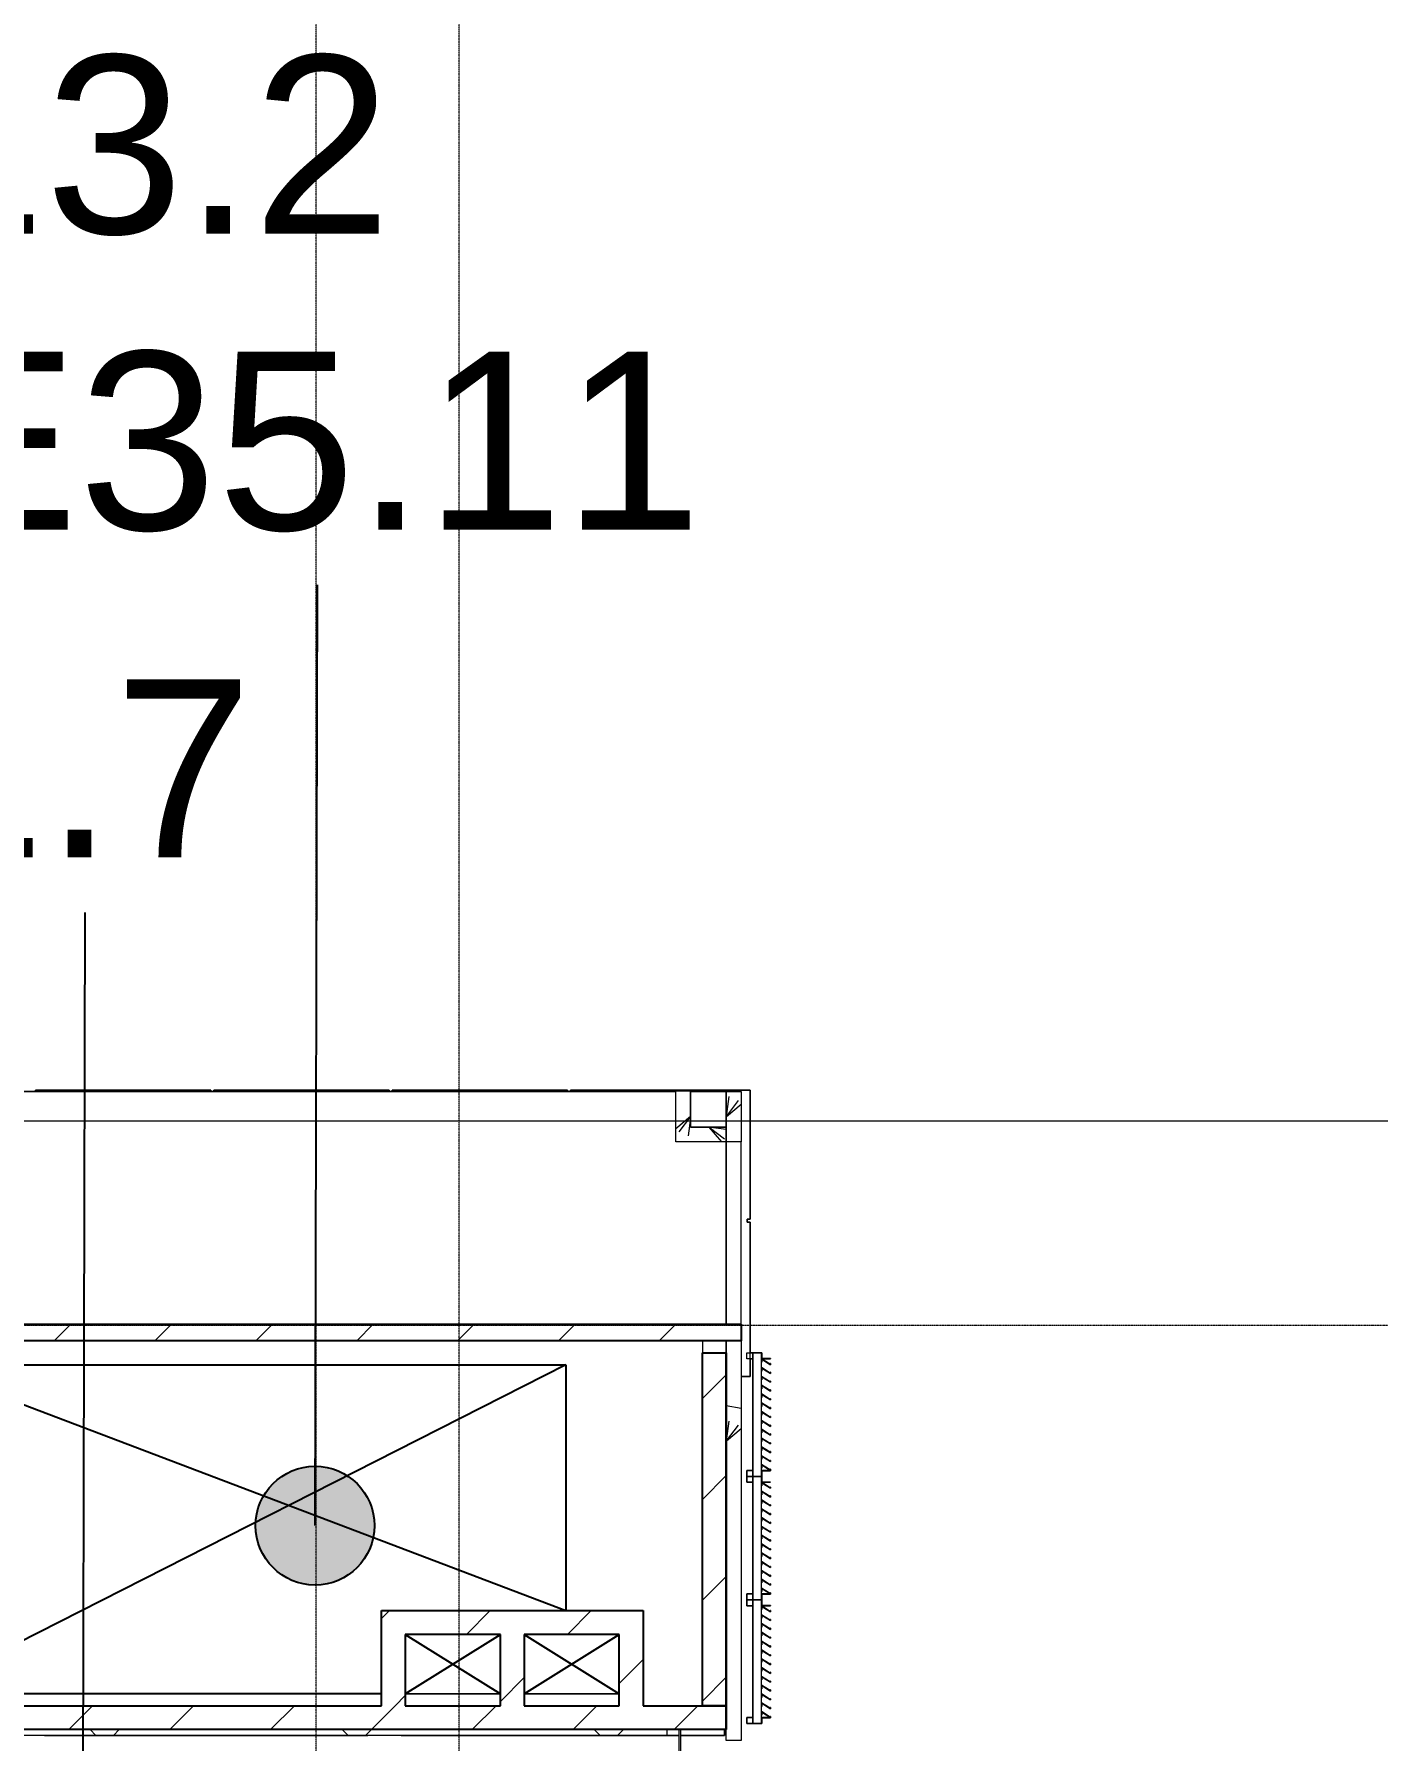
# Model space of a CAD drawing. Header units: millimetres. Extents: x 984 to 425800, y -34355 to 59419.
# Drawn here: x 144643 to 155948, y 12756 to 27121 of the extents above; entities that cross this region are included whole.
import ezdxf

# ---------------------------------------------------------------- set-up
doc = ezdxf.new("R2010")
doc.units = ezdxf.units.MM
doc.linetypes.add('DPA_Grid _ Level 100', pattern=[10, 5.5, -1.6, 1.3, -1.6])
doc.linetypes.add('DPA_Hidden 100', pattern=[7.2, 4.7, -2.5])
for name, color, linetype, lineweight in [('_ _ A-DETL-OPENING', 1, 'Continuous', 25), ('A-COLS-E', 1, 'Continuous', 9), ('A-DETL', 1, 'Continuous', 70), ('A-FLOR-E', 2, 'Continuous', 9), ('A-GENM', 1, 'Continuous', 9), ('A-GLAZ-CURT', 2, 'Continuous', 9), ('A-ROOM-IDEN', 3, 'Continuous', 25), ('A-WALL', 5, 'Continuous', 9), ('A-WALL-FNSH', 2, 'Continuous', 9), ('A-WALL-PATT', 1, 'Continuous', 9), ('I-WALL-E', 2, 'Continuous', 9), ('S-GRID', 251, 'Continuous', 9), ('WALL-E', 2, 'Continuous', 9)]:
    doc.layers.add(name, color=color, linetype=linetype, lineweight=lineweight)
doc.styles.add('Arial_3', font='arial.ttf', dxfattribs={"height": 1500})
pattern_1 = [(45, (1017098.17, 0), (-424.26407, 424.26407), [])]

# ---------------------------------------------------------------- blocks, each defined once
blk = doc.blocks.new('System Panel - Entrance Glazed 12mm-14851400-4110-01 GROUND LEVEL - REFLECTED CEILING PLAN')
at = {"layer": 'A-GLAZ-CURT'}
for p, q in [((-750, -6), (-750, 6)), ((-750, 6), (750, 6)), ((750, 6), (750, -6)), ((750, -6), (-750, -6))]:
    blk.add_line(p, q, dxfattribs=at)
blk = doc.blocks.new('DPA_Rectangular - 300 x 300 mm-15427754-4110-01 GROUND LEVEL - REFLECTED CEILING PLAN')
at = {"layer": 'A-COLS-E'}
for p, q in [((-150, -150), (-150, 150)), ((-150, 150), (150, 150)), ((150, 150), (150, -150)), ((150, -150), (-150, -150))]:
    blk.add_line(p, q, dxfattribs=at)
blk = doc.blocks.new('CP_Facade_FeaturePanel - FeaturePanel-8936432-4110-01 GROUND LEVEL - REFLECTED CEILING PLAN')
at = {"layer": 'A-GLAZ-CURT'}
for p, q in [((-340, 50), (340, 50)), ((340, 50), (-340, 50)), ((-340, 0), (340, 0)), ((340, 0), (-340, 0)), ((-118, 50), (-280, 50)), ((-280, 50), (-118, 50)), ((-280, 50), (-142, 50)), ((-10, 50), (-280, 50)), ((-214, 50), (-280, 50)), ((-280, 50), (-249, 50)), ((-118, 0), (-280, 0)), ((-280, 0), (-118, 0)), ((-280, 0), (-10, 0)), ((-142, 0), (-280, 0)), ((-249, 0), (-280, 0)), ((-280, 0), (-214, 0)), ((-249, 50), (-214, 50)), ((-214, 0), (-249, 0)), ((-209, 50), (-145, 50)), ((-145, 0), (-209, 0)), ((-191, 50), (-206, 50)), ((-206, 0), (-191, 0)), ((-91, 50), (-191, 50)), ((-191, 0), (-91, 0)), ((-145, 50), (-156, 50)), ((-156, 0), (-145, 0)), ((-154, 50), (-91, 50)), ((-91, 0), (-154, 0)), ((-142, 50), (-10, 50)), ((-10, 0), (-142, 0)), ((-89, 50), (-68, 50)), ((-68, 0), (-89, 0)), ((0, 50), (-88, 50)), ((-88, 0), (0, 0)), ((0, 50), (-87, 50)), ((-87, 50), (0, 50)), ((-87, 0), (0, 0)), ((0, 0), (-87, 0)), ((-68, 50), (0, 50)), ((0, 0), (-68, 0)), ((87, 50), (0, 50)), ((0, 50), (68, 50)), ((88, 50), (0, 50)), ((0, 50), (87, 50)), ((68, 0), (0, 0)), ((0, 0), (87, 0)), ((87, 0), (0, 0)), ((0, 0), (88, 0)), ((280, 50), (10, 50)), ((10, 50), (142, 50)), ((142, 0), (10, 0)), ((10, 0), (280, 0)), ((68, 50), (89, 50)), ((89, 0), (68, 0)), ((191, 50), (91, 50)), ((91, 50), (154, 50)), ((154, 0), (91, 0)), ((91, 0), (191, 0)), ((118, 50), (280, 50)), ((280, 50), (118, 50)), ((118, 0), (280, 0)), ((280, 0), (118, 0)), ((142, 50), (280, 50)), ((280, 0), (142, 0)), ((145, 50), (209, 50)), ((156, 50), (145, 50)), ((145, 0), (156, 0)), ((209, 0), (145, 0)), ((206, 50), (191, 50)), ((191, 0), (206, 0)), ((280, 50), (214, 50)), ((214, 50), (249, 50)), ((249, 0), (214, 0)), ((214, 0), (280, 0)), ((249, 50), (280, 50)), ((280, 0), (249, 0))]:
    blk.add_line(p, q, dxfattribs=at)
blk = doc.blocks.new('CP_Facade_FeaturePanel - FeaturePanel-V69-4110-01 GROUND LEVEL - REFLECTED CEILING PLAN')
at = {"layer": 'A-GLAZ-CURT'}
for p, q in [((-340, 50), (29, 50)), ((29, 50), (-340, 50)), ((-340, 0), (-340, 50)), ((-340, 50), (-340, 0)), ((-340, 0), (340, 0)), ((340, 0), (-340, 0)), ((-118, 50), (-280, 50)), ((-280, 50), (-118, 50)), ((-280, 50), (-142, 50)), ((-10, 50), (-280, 50)), ((-214, 50), (-280, 50)), ((-280, 50), (-249, 50)), ((-118, 0), (-280, 0)), ((-280, 0), (-118, 0)), ((-280, 0), (-10, 0)), ((-142, 0), (-280, 0)), ((-249, 0), (-280, 0)), ((-280, 0), (-214, 0)), ((-249, 50), (-214, 50)), ((-214, 0), (-249, 0)), ((-209, 50), (-145, 50)), ((-145, 0), (-209, 0)), ((-191, 50), (-206, 50)), ((-206, 0), (-191, 0)), ((-91, 50), (-191, 50)), ((-191, 0), (-91, 0)), ((-145, 50), (-156, 50)), ((-156, 0), (-145, 0)), ((-154, 50), (-91, 50)), ((-91, 0), (-154, 0)), ((-142, 50), (-10, 50)), ((-10, 0), (-142, 0)), ((-89, 50), (-68, 50)), ((-68, 0), (-89, 0)), ((0, 50), (-88, 50)), ((-88, 0), (0, 0)), ((0, 50), (-87, 50)), ((-87, 50), (0, 50)), ((-87, 0), (0, 0)), ((0, 0), (-87, 0)), ((-68, 50), (0, 50)), ((0, 0), (-68, 0)), ((30, 50), (0, 50)), ((0, 50), (29, 50)), ((29, 50), (0, 50)), ((0, 50), (29, 50)), ((68, 0), (0, 0)), ((0, 0), (87, 0)), ((87, 0), (0, 0)), ((0, 0), (88, 0)), ((29, 50), (10, 50)), ((10, 50), (30, 50)), ((142, 0), (10, 0)), ((10, 0), (280, 0)), ((41, 50), (340, 50)), ((340, 50), (41, 50)), ((280, 50), (41, 50)), ((87, 50), (41, 50)), ((41, 50), (68, 50)), ((42, 50), (142, 50)), ((88, 50), (42, 50)), ((42, 50), (87, 50)), ((68, 50), (89, 50)), ((89, 0), (68, 0)), ((191, 50), (91, 50)), ((91, 50), (154, 50)), ((154, 0), (91, 0)), ((91, 0), (191, 0)), ((118, 50), (280, 50)), ((280, 50), (118, 50)), ((118, 0), (280, 0)), ((280, 0), (118, 0)), ((142, 50), (280, 50)), ((280, 0), (142, 0)), ((145, 50), (209, 50)), ((156, 50), (145, 50)), ((145, 0), (156, 0)), ((209, 0), (145, 0)), ((206, 50), (191, 50)), ((191, 0), (206, 0)), ((280, 50), (214, 50)), ((214, 50), (249, 50)), ((249, 0), (214, 0)), ((214, 0), (280, 0)), ((249, 50), (280, 50)), ((280, 0), (249, 0))]:
    blk.add_line(p, q, dxfattribs=at)
blk = doc.blocks.new('CP_Facade_FeaturePanel - FeaturePanel-V70-4110-01 GROUND LEVEL - REFLECTED CEILING PLAN')
at = {"layer": 'A-GLAZ-CURT'}
for p, q in [((-340, 50), (340, 50)), ((340, 50), (-340, 50)), ((-340, 0), (340, 0)), ((340, 0), (-340, 0)), ((-255, 50), (-280, 50)), ((-280, 50), (-118, 50)), ((-280, 50), (-142, 50)), ((-10, 50), (-280, 50)), ((-214, 50), (-280, 50)), ((-280, 50), (-249, 50)), ((-118, 0), (-280, 0)), ((-280, 0), (-255, 0)), ((-280, 0), (-10, 0)), ((-142, 0), (-280, 0)), ((-249, 0), (-280, 0)), ((-280, 0), (-214, 0)), ((-118, 50), (-251, 50)), ((-251, 0), (-118, 0)), ((-249, 50), (-214, 50)), ((-214, 0), (-249, 0)), ((-209, 50), (-145, 50)), ((-145, 0), (-209, 0)), ((-191, 50), (-206, 50)), ((-206, 0), (-191, 0)), ((-91, 50), (-191, 50)), ((-191, 0), (-91, 0)), ((-145, 50), (-156, 50)), ((-156, 0), (-145, 0)), ((-154, 50), (-91, 50)), ((-91, 0), (-154, 0)), ((-142, 50), (-10, 50)), ((-10, 0), (-142, 0)), ((-89, 50), (-68, 50)), ((-68, 0), (-89, 0)), ((0, 50), (-88, 50)), ((-88, 0), (0, 0)), ((0, 50), (-87, 50)), ((-87, 50), (0, 50)), ((-87, 0), (0, 0)), ((0, 0), (-87, 0)), ((-68, 50), (0, 50)), ((0, 0), (-68, 0)), ((87, 50), (0, 50)), ((0, 50), (68, 50)), ((88, 50), (0, 50)), ((0, 50), (87, 50)), ((68, 0), (0, 0)), ((0, 0), (87, 0)), ((87, 0), (0, 0)), ((0, 0), (88, 0)), ((280, 50), (10, 50)), ((10, 50), (142, 50)), ((142, 0), (10, 0)), ((10, 0), (280, 0)), ((68, 50), (89, 50)), ((89, 0), (68, 0)), ((191, 50), (91, 50)), ((91, 50), (154, 50)), ((154, 0), (91, 0)), ((91, 0), (191, 0)), ((118, 50), (280, 50)), ((280, 50), (118, 50)), ((118, 0), (280, 0)), ((280, 0), (118, 0)), ((142, 50), (280, 50)), ((280, 0), (142, 0)), ((145, 50), (209, 50)), ((156, 50), (145, 50)), ((145, 0), (156, 0)), ((209, 0), (145, 0)), ((206, 50), (191, 50)), ((191, 0), (206, 0)), ((280, 50), (214, 50)), ((214, 50), (249, 50)), ((249, 0), (214, 0)), ((214, 0), (280, 0)), ((249, 50), (280, 50)), ((280, 0), (249, 0))]:
    blk.add_line(p, q, dxfattribs=at)
blk = doc.blocks.new('DPA_CP_Entrance Louver Grill Vertical Z - Louver Grill Vertical Z-18399351-4110-01 GROUND LEVEL - REFLECTED CEILING PLAN')
at = {"layer": 'A-GLAZ-CURT'}
for p, q in [((-472, 200), (-472, 127)), ((-472, 127), (-472, 200)), ((-472, 200), (-470, 200)), ((-470, 125), (-470, 200)), ((-470, 200), (-470, 125)), ((470, 200), (470, 125)), ((470, 125), (470, 200)), ((470, 200), (472, 200)), ((472, 127), (472, 200)), ((472, 200), (472, 127)), ((-472, 127), (-520, 127)), ((-520, 127), (-520, 125)), ((-520, 125), (-520, 127)), ((-520, 127), (-472, 127)), ((-520, 125), (-470, 125)), ((-470, 125), (-520, 125)), ((-520, 50), (-520, 125)), ((-520, 125), (-520, 50)), ((520, 125), (-520, 125)), ((520, 125), (-520, 125)), ((-520, 50), (-520, 125)), ((-520, 125), (-520, 50)), ((520, 125), (-520, 125)), ((520, 125), (-520, 125)), ((-520, 50), (-520, 27)), ((-470, 50), (-520, 50)), ((-520, 50), (-470, 50)), ((-520, 0), (-520, 50)), ((-520, 50), (520, 50)), ((520, 50), (-520, 50)), ((-520, 50), (520, 50)), ((520, 50), (-520, 50)), ((-470, 0), (-520, 0)), ((-470, 27), (-470, 50)), ((-470, 50), (-470, 0)), ((470, 125), (520, 125)), ((520, 125), (470, 125)), ((470, 50), (470, 0)), ((520, 50), (470, 50)), ((470, 50), (520, 50)), ((470, 0), (470, 50)), ((470, 0), (520, 0)), ((520, 0), (470, 0)), ((520, 127), (472, 127)), ((472, 127), (520, 127)), ((520, 125), (520, 127)), ((520, 127), (520, 125)), ((520, 50), (520, 125)), ((520, 125), (520, 50)), ((520, 50), (520, 125)), ((520, 125), (520, 50)), ((520, 0), (520, 50)), ((520, 50), (520, 0))]:
    blk.add_line(p, q, dxfattribs=at)
blk = doc.blocks.new('GM_Louver Grill Vertical Z - Z Profile-V175-4110-01 GROUND LEVEL - REFLECTED CEILING PLAN')
at = {"layer": 'A-GENM'}
for p, q in [((46, 73), (0, 0)), ((0, 0), (46, 73)), ((0, 0), (30, 0)), ((30, 0), (0, 0)), ((4, 2), (50, 75)), ((50, 75), (4, 2)), ((30, 2), (4, 2)), ((4, 2), (30, 2)), ((30, 0), (30, 2)), ((30, 2), (30, 0)), ((50, 75), (40, 75)), ((40, 75), (40, 73)), ((40, 73), (40, 75)), ((40, 75), (50, 75)), ((40, 73), (46, 73)), ((46, 73), (40, 73))]:
    blk.add_line(p, q, dxfattribs=at)
blk = doc.blocks.new('DPA_CP_Entrance Louver Grill Vertical Z - Louver Grill Vertical Z-V176-4110-01 GROUND LEVEL - REFLECTED CEILING PLAN')
at = {"layer": 'A-GLAZ-CURT'}
for p, q in [((-472, 200), (-472, 127)), ((-472, 127), (-472, 200)), ((-472, 200), (-470, 200)), ((-470, 125), (-470, 200)), ((-470, 200), (-470, 125)), ((470, 200), (470, 125)), ((470, 125), (470, 200)), ((470, 200), (472, 200)), ((472, 127), (472, 200)), ((472, 200), (472, 127)), ((-472, 127), (-520, 127)), ((-520, 127), (-520, 125)), ((-520, 125), (-520, 127)), ((-520, 127), (-472, 127)), ((-520, 125), (-470, 125)), ((-470, 125), (-520, 125)), ((-520, 50), (-520, 125)), ((-520, 125), (-520, 50)), ((520, 125), (-520, 125)), ((520, 125), (-520, 125)), ((-520, 50), (-520, 125)), ((-520, 125), (-520, 50)), ((520, 125), (-520, 125)), ((520, 125), (-520, 125)), ((-520, 50), (-520, 0)), ((-470, 50), (-520, 50)), ((-520, 50), (-470, 50)), ((-520, 0), (-520, 50)), ((-520, 50), (520, 50)), ((520, 50), (-520, 50)), ((-520, 50), (520, 50)), ((520, 50), (-520, 50)), ((-520, 0), (-470, 0)), ((-470, 0), (-520, 0)), ((-470, 0), (-470, 50)), ((-470, 50), (-470, 0)), ((470, 125), (520, 125)), ((520, 125), (470, 125)), ((470, 50), (470, 0)), ((520, 50), (470, 50)), ((470, 50), (520, 50)), ((470, 0), (470, 50)), ((470, 0), (520, 0)), ((520, 0), (470, 0)), ((520, 127), (472, 127)), ((472, 127), (520, 127)), ((520, 125), (520, 127)), ((520, 127), (520, 125)), ((520, 50), (520, 125)), ((520, 125), (520, 50)), ((520, 50), (520, 125)), ((520, 125), (520, 50)), ((520, 0), (520, 50)), ((520, 50), (520, 0))]:
    blk.add_line(p, q, dxfattribs=at)

msp = doc.modelspace()

# ---------------------------------------------------------------- hatches: boundary and pattern name
at = {"layer": 'A-ROOM-IDEN'}
h = msp.add_hatch(color=256, dxfattribs=at)
edge = h.paths.add_edge_path()
edge.add_arc((147006.4, 14567.3), 500, 0, 360)
at = {"layer": 'A-WALL-PATT'}
h = msp.add_hatch(dxfattribs=at)
h.set_pattern_fill('FP_8', color=256, angle=-230, style=0, pattern_type=2)
h.set_pattern_definition([(220, (150165.8, 18012), (318.8, -3643.7), [381, -4191]), (275, (150165.8, 18012), (-3821, 705), [304.8, -3352.8]), (169.55, (150192.4, 17708.4), (-3502.3, -2939), [323.8, -3561.8]), (223.82, (149150, 18012), (841, -5421.6), [571.5, -6286.5]), (173.36, (149220, 17560), (-4948.6, -4748), [485.7, -5342.7]), (278.82, (149150, 18012), (-4948.5, -4748), [457.2, -5029.2]), (249, (149403.8, 17504), (2045.3, -3032.3), [381, -4191]), (304, (149403.8, 17504), (-3683.8, -1236), [304.8, -3352.8]), (198.55, (149574.2, 17251.3), (-1638.4, -4268.3), [323.8, -3561.8]), (232.5, (150165.8, 18012), (-1691.1, -61.8), [167.64, -3144.5, 167.64, -6601.46]), (232.5, (150165.8, 18012), (-1691.1, -61.8), [-3479.8, -3235.96, 167.64, -3197.86]), (262.5, (150165.8, 18012), (-2003.6, -1336.4), [167.64, -1772.9, 167.64, -4351]), (262.5, (150165.8, 18012), (-2003.6, -1336.4), [-2108.2, -3068.3, 167.64, -1115.06]), (302.5, (150165.8, 19144.9), (114.6, -2711.8), [167.64, -1102.36, 167.64, -9052.56]), (302.5, (150165.8, 19144.9), (114.6, -2711.8), [-1437.64, -3794.76, 167.64, -5090.16]), (312.5, (150165.8, 19652.9), (-508.5, -2962.6), [167.6, -1483.4, 167.6, -6197.6]), (312.5, (150165.8, 19652.9), (-508.5, -2962.6), [-1818.6, -2463.8, 167.6, -3566.2])])
h.paths.add_polyline_path([(150040.8, 17797), (150165.8, 17797), (150165.8, 18227), (150040.8, 18227), (150040.8, 18116)])
h = msp.add_hatch(dxfattribs=at)
h.set_pattern_fill('FP_10', color=256, angle=130, style=0, pattern_type=2)
h.set_pattern_definition([(40, (150465.8, 18009.5), (-318.8, 3643.7), [381, -4191]), (95, (150465.8, 18009.5), (3821, -705), [304.8, -3352.8]), (349.55, (150439.2, 18313), (3502.3, 2939), [323.8, -3561.8]), (43.82, (151482, 18009.5), (-841, 5421.6), [571.5, -6286.5]), (353.36, (151411.7, 18461.3), (4948.6, 4748), [485.7, -5342.7]), (98.82, (151482, 18009.5), (4948.5, 4748), [457.2, -5029.2]), (69, (151227.8, 18517.5), (-2045.3, 3032.3), [381, -4191]), (124, (151227.8, 18517.5), (3683.8, 1236), [304.8, -3352.8]), (18.55, (151057.4, 18770.2), (1638.4, 4268.3), [323.8, -3561.8]), (52.5, (150465.8, 18009.5), (1691.1, 61.8), [167.64, -3144.5, 167.64, -6601.46]), (52.5, (150465.8, 18009.5), (1691.1, 61.8), [-3479.8, -3235.96, 167.64, -3197.86]), (82.5, (150465.8, 18009.5), (2003.6, 1336.4), [167.64, -1772.9, 167.64, -4351]), (82.5, (150465.8, 18009.5), (2003.6, 1336.4), [-2108.2, -3068.3, 167.64, -1115.06]), (122.5, (150465.8, 16876.7), (-114.6, 2711.8), [167.64, -1102.36, 167.64, -9052.56]), (122.5, (150465.8, 16876.7), (-114.6, 2711.8), [-1437.64, -3794.76, 167.64, -5090.16]), (132.5, (150465.8, 16368.7), (508.5, 2962.6), [167.6, -1483.4, 167.6, -6197.6]), (132.5, (150465.8, 16368.7), (508.5, 2962.6), [-1818.6, -2463.8, 167.6, -3566.2])])
h.paths.add_polyline_path([(150590.8, 17797), (150590.8, 18222), (150465.8, 18222), (150465.8, 17797)])
h = msp.add_hatch(dxfattribs=at)
h.set_pattern_fill('FP_9', color=256, angle=-50, style=0, pattern_type=2)
h.set_pattern_definition([(310, (150315.8, 17922), (3643.7, 318.8), [381, -4191]), (5, (150315.8, 17922), (-705, -3821), [304.8, -3352.8]), (259.55, (150619.4, 17948.6), (2939, -3502.3), [323.8, -3561.8]), (313.82, (150316, 16906), (5421.6, 841), [571.5, -6286.5]), (263.36, (150767.6, 16976), (4748, -4948.6), [485.7, -5342.7]), (8.82, (150316, 16906), (4748, -4948.5), [457.2, -5029.2]), (339, (150823.8, 17160), (3032.3, 2045.3), [381, -4191]), (34, (150823.8, 17160), (1236, -3683.8), [304.8, -3352.8]), (288.55, (151076.5, 17330.5), (4268.3, -1638.4), [323.8, -3561.8]), (322.5, (150315.8, 17922), (61.8, -1691.1), [167.64, -3144.5, 167.64, -6601.46]), (322.5, (150315.8, 17922), (61.8, -1691.1), [-3479.8, -3235.96, 167.64, -3197.86]), (352.5, (150315.8, 17922), (1336.4, -2003.6), [167.64, -1772.9, 167.64, -4351]), (352.5, (150315.8, 17922), (1336.4, -2003.6), [-2108.2, -3068.3, 167.64, -1115.06]), (32.5, (149183, 17922), (2711.8, 114.6), [167.64, -1102.36, 167.64, -9052.56]), (32.5, (149183, 17922), (2711.8, 114.6), [-1437.64, -3794.76, 167.64, -5090.16]), (42.5, (148675, 17922), (2962.6, -508.5), [167.6, -1483.4, 167.6, -6197.6]), (42.5, (148675, 17922), (2962.6, -508.5), [-1818.6, -2463.8, 167.6, -3566.2])])
h.paths.add_polyline_path([(150465.8, 17797), (150465.8, 17922), (150165.8, 17922), (150165.8, 17797)])
h = msp.add_hatch(dxfattribs=at)
h.set_pattern_fill('FP_2', color=256, style=0, pattern_type=2)
h.set_pattern_definition(pattern_1)
h.paths.add_polyline_path([(150465.8, 16122), (150590.8, 16122), (150590.8, 16262), (131530.8, 16262), (131530.8, 16122), (149051.8, 16122)])
h = msp.add_hatch(dxfattribs=at)
h.set_pattern_fill('FP_6', color=256, angle=130, style=0, pattern_type=2)
h.set_pattern_definition([(40, (150465.8, 15278.3), (-318.8, 3643.7), [381, -4191]), (95, (150465.8, 15278.3), (3821, -705), [304.8, -3352.8]), (349.55, (150439.2, 15582), (3502.3, 2939), [323.8, -3561.8]), (43.82, (151482, 15278.3), (-841, 5421.6), [571.5, -6286.5]), (353.36, (151411.7, 15730), (4948.6, 4748), [485.7, -5342.7]), (98.82, (151482, 15278), (4948.5, 4748), [457.2, -5029.2]), (69, (151227.8, 15786.3), (-2045.3, 3032.3), [381, -4191]), (124, (151227.8, 15786.3), (3683.8, 1236), [304.8, -3352.8]), (18.55, (151057.4, 16039), (1638.4, 4268.3), [323.8, -3561.8]), (52.5, (150465.8, 15278.3), (1691.1, 61.8), [167.64, -3144.5, 167.64, -6601.46]), (52.5, (150465.8, 15278.3), (1691.1, 61.8), [-3479.8, -3235.96, 167.64, -3197.86]), (82.5, (150465.8, 15278.3), (2003.6, 1336.4), [167.64, -1772.9, 167.64, -4351]), (82.5, (150465.8, 15278.3), (2003.6, 1336.4), [-2108.2, -3068.3, 167.64, -1115.06]), (122.5, (150465.8, 14145.4), (-114.6, 2711.8), [167.64, -1102.36, 167.64, -9052.56]), (122.5, (150465.8, 14145.4), (-114.6, 2711.8), [-1437.64, -3794.76, 167.64, -5090.16]), (132.5, (150465.8, 13637.4), (508.5, 2962.6), [167.6, -1483.4, 167.6, -6197.6]), (132.5, (150465.8, 13637.4), (508.5, 2962.6), [-1818.6, -2463.8, 167.6, -3566.2])])
h.paths.add_polyline_path([(150504.6, 12759.5), (150590.8, 12759.5), (150590.8, 16122), (150465.8, 16122), (150465.8, 12759.5)])
h = msp.add_hatch(dxfattribs=at)
h.set_pattern_fill('FP_2', color=256, style=0, pattern_type=2)
h.set_pattern_definition(pattern_1)
h.paths.add_polyline_path([(150465.8, 13052), (150465.8, 16022), (150265.8, 16022), (150265.8, 13052)])
h = msp.add_hatch(dxfattribs=at)
h.set_pattern_fill('FP_2', color=256, style=0, pattern_type=2)
h.set_pattern_definition(pattern_1)
h.paths.add_polyline_path([(149565.8, 13652), (149565.8, 13852), (147565.8, 13852), (147565.8, 13652), (149051.8, 13652)])
h = msp.add_hatch(dxfattribs=at)
h.set_pattern_fill('FP_2', color=256, style=0, pattern_type=2)
h.set_pattern_definition(pattern_1)
h.paths.add_polyline_path([(149565.8, 13052), (149765.8, 13052), (149765.8, 13852), (149565.8, 13852), (149565.8, 13432.7)])
h = msp.add_hatch(dxfattribs=at)
h.set_pattern_fill('FP_2', color=256, style=0, pattern_type=2)
h.set_pattern_definition(pattern_1)
h.paths.add_polyline_path([(147765.8, 13052), (147765.8, 13652), (147565.8, 13652), (147565.8, 13052), (147599.1, 13052)])
h = msp.add_hatch(dxfattribs=at)
h.set_pattern_fill('FP_2', color=256, style=0, pattern_type=2)
h.set_pattern_definition(pattern_1)
h.paths.add_polyline_path([(148765.8, 13052), (148765.8, 13652), (148565.8, 13652), (148565.8, 13052)])
h = msp.add_hatch(dxfattribs=at)
h.set_pattern_fill('FP_2', color=256, style=0, pattern_type=2)
h.set_pattern_definition(pattern_1)
h.paths.add_polyline_path([(150465.8, 12852), (150465.8, 13052), (131815.8, 13052), (131815.8, 12852), (149778.2, 12852)])
h = msp.add_hatch(dxfattribs=at)
h.set_pattern_fill('FP_7', color=256, style=0, pattern_type=2)
h.set_pattern_definition([(45, (1017098.2, 0), (-1060.6602, 1060.6602), []), (135, (1017098.2, 0), (-1060.6602, -1060.6602), [])])
h.paths.add_polyline_path([(149778.2, 12802), (149965.8, 12802), (149965.8, 12852), (137485.8, 12852), (137485.8, 12802), (149051.8, 12802)])

# ---------------------------------------------------------------- linework, layer by layer
at = {"layer": '_ _ A-DETL-OPENING'}
for p, q in [((143665.8, 15922), (149115.8, 15922)), ((149115.8, 15922), (143665.8, 13152)), ((143665.8, 15922), (149115.8, 13852)), ((149115.8, 15922), (149115.8, 13852)), ((147765.8, 13152), (148565.8, 13652)), ((147765.8, 13652), (148565.8, 13152)), ((148765.8, 13152), (149565.8, 13652)), ((148765.8, 13652), (149565.8, 13152)), ((147565.8, 13152), (143665.8, 13152))]:
    msp.add_line(p, q, dxfattribs=at)
at = {"layer": 'A-DETL', "linetype": 'DPA_Hidden 100', "lineweight": 9}
msp.add_line((169690.8, 17972), (120572.8, 17972), dxfattribs=at)
at = {"layer": 'A-FLOR-E'}
for p, q in [((131530.8, 18222), (150040.8, 18222)), ((150040.8, 18222), (131530.8, 18222)), ((150165.8, 18222), (150465.8, 18222)), ((150465.8, 18222), (150165.8, 18222)), ((150465.8, 18222), (150465.8, 16262)), ((150465.8, 16262), (150465.8, 18022)), ((150465.8, 16122), (150465.8, 13052)), ((150465.8, 13052), (150465.8, 16122)), ((148565.8, 13652), (147765.8, 13652)), ((147765.8, 13652), (147765.8, 13152)), ((147765.8, 13652), (148565.8, 13652)), ((147765.8, 13152), (147765.8, 13652)), ((148565.8, 13152), (148565.8, 13652)), ((148565.8, 13652), (148565.8, 13152)), ((149565.8, 13652), (148765.8, 13652)), ((148765.8, 13652), (148765.8, 13152)), ((148765.8, 13652), (149565.8, 13652)), ((148765.8, 13152), (148765.8, 13652)), ((149565.8, 13152), (149565.8, 13652)), ((149565.8, 13652), (149565.8, 13152)), ((147765.8, 13152), (148565.8, 13152)), ((148565.8, 13152), (147765.8, 13152)), ((148765.8, 13152), (149565.8, 13152)), ((149565.8, 13152), (148765.8, 13152)), ((150465.8, 13052), (150465.8, 12852)), ((150465.8, 12852), (131815.8, 12852))]:
    msp.add_line(p, q, dxfattribs=at)
at = {"layer": 'A-ROOM-IDEN'}
for p, q in [((147006.4, 14567.3), (147025.9, 22487.5)), ((145053.9, 11778.4), (145073.4, 19729.5))]:
    msp.add_line(p, q, dxfattribs=at)
msp.add_circle((147006.4, 14567.3), 500, dxfattribs=at)
at = {"layer": 'A-WALL', "color": 7, "lineweight": 25}
for p, q in [((144380.5, 16262), (150465.8, 16262)), ((150465.8, 16262), (150590.8, 16262)), ((150590.8, 16262), (150590.8, 16122)), ((150465.8, 16122), (136665.8, 16122)), ((150590.8, 16122), (150465.8, 16122)), ((150265.8, 13052), (150265.8, 16022)), ((150265.8, 16022), (150465.8, 16022)), ((150465.8, 13052), (150465.8, 16022)), ((150465.8, 16022), (150465.8, 13052)), ((147565.8, 13652), (147565.8, 13852)), ((147565.8, 13852), (149565.8, 13852)), ((149565.8, 13852), (149765.8, 13852)), ((149765.8, 13852), (149765.8, 13052)), ((147565.8, 13052), (147565.8, 13652)), ((148565.8, 13652), (147765.8, 13652)), ((147765.8, 13652), (147765.8, 13052)), ((148565.8, 13052), (148565.8, 13652)), ((149565.8, 13652), (148765.8, 13652)), ((148765.8, 13652), (148765.8, 13052)), ((149565.8, 13052), (149565.8, 13652)), ((143665.8, 13052), (147565.8, 13052)), ((147765.8, 13052), (148565.8, 13052)), ((148765.8, 13052), (149565.8, 13052)), ((149765.8, 13052), (150465.8, 13052)), ((150465.8, 13052), (150265.8, 13052)), ((150465.8, 12852), (150465.8, 13052)), ((150465.8, 13052), (150465.8, 12852)), ((150465.8, 12852), (131815.8, 12852))]:
    msp.add_line(p, q, dxfattribs=at)
at = {"layer": 'A-WALL-FNSH', "color": 250}
for p, q in [((150040.8, 17797), (150040.8, 18227)), ((150040.8, 18227), (150165.8, 18227)), ((150165.8, 18227), (150165.8, 17922)), ((150465.8, 17922), (150465.8, 18222)), ((150465.8, 18222), (150590.8, 18222)), ((150590.8, 18222), (150590.8, 17797)), ((150165.8, 17922), (150465.8, 17922)), ((150165.8, 17797), (150040.8, 17797)), ((150465.8, 17797), (150165.8, 17797)), ((150590.8, 17797), (150465.8, 17797)), ((150465.8, 16022), (150465.8, 16122)), ((150590.8, 16122), (150590.8, 12759.5)), ((137485.8, 12852), (149965.8, 12852)), ((149965.8, 12802), (137485.8, 12802)), ((149965.8, 12852), (149965.8, 12802)), ((150465.8, 12759.5), (150465.8, 12852)), ((150590.8, 12759.5), (150465.8, 12759.5))]:
    msp.add_line(p, q, dxfattribs=at)
at = {"layer": 'I-WALL-E'}
for p, q in [((150465.8, 18222), (150465.8, 16262)), ((150465.8, 16262), (150465.8, 18222)), ((150465.8, 16262), (150465.8, 18222)), ((150665.8, 18222), (150665.8, 17147)), ((150665.8, 17147), (150665.8, 18222)), ((150665.8, 18222), (150665.8, 17147)), ((150465.8, 17797), (150465.8, 16262)), ((150590.8, 17797), (150465.8, 17797)), ((150590.8, 16192), (150590.8, 17797)), ((150665.8, 17147), (150640.8, 17147)), ((150640.8, 17147), (150640.8, 17122)), ((150640.8, 17122), (150640.8, 17147)), ((150640.8, 17147), (150665.8, 17147)), ((150640.8, 17122), (150665.8, 17122)), ((150665.8, 17122), (150640.8, 17122)), ((150665.8, 15822), (150665.8, 17122)), ((150665.8, 17122), (150665.8, 16022)), ((150665.8, 17122), (150665.8, 16022)), ((150465.8, 16122), (150465.8, 15822)), ((150465.8, 15822), (150465.8, 16122)), ((150465.8, 15822), (150465.8, 16122)), ((150665.8, 15972), (150665.8, 15822)), ((150665.8, 15972), (150665.8, 15822)), ((150665.8, 15822), (150590.8, 15822)), ((150590.8, 15822), (150665.8, 15822))]:
    msp.add_line(p, q, dxfattribs=at)
at = {"layer": 'S-GRID', "linetype": 'DPA_Grid _ Level 100'}
for p, q in [((147015.8, -30742.3), (147015.8, 54919.2)), ((148217.7, -30742.3), (148217.7, 54038.7)), ((415577.1, 16252), (62413.8, 16252))]:
    msp.add_line(p, q, dxfattribs=at)
at = {"layer": 'WALL-E'}
for p, q in [((131330.8, 18222), (150040.8, 18222)), ((150040.8, 18222), (131530.8, 18222)), ((146130.8, 18232), (144655.8, 18232)), ((144655.8, 18232), (146130.8, 18232)), ((144655.8, 18222), (144655.8, 18232)), ((144655.8, 18232), (144655.8, 18222)), ((146130.8, 18222), (144655.8, 18222)), ((144655.8, 18222), (146130.8, 18222)), ((146130.8, 18232), (146130.8, 18222)), ((146130.8, 18222), (146130.8, 18232)), ((147630.8, 18232), (146155.8, 18232)), ((146155.8, 18232), (147630.8, 18232)), ((146155.8, 18222), (146155.8, 18232)), ((146155.8, 18232), (146155.8, 18222)), ((147630.8, 18222), (146155.8, 18222)), ((146155.8, 18222), (147630.8, 18222)), ((147630.8, 18232), (147630.8, 18222)), ((147630.8, 18222), (147630.8, 18232)), ((149130.8, 18232), (147655.8, 18232)), ((147655.8, 18232), (149130.8, 18232)), ((147655.8, 18222), (147655.8, 18232)), ((147655.8, 18232), (147655.8, 18222)), ((149130.8, 18222), (147655.8, 18222)), ((147655.8, 18222), (149130.8, 18222)), ((149130.8, 18232), (149130.8, 18222)), ((149130.8, 18222), (149130.8, 18232)), ((150665.8, 18232), (149155.8, 18232)), ((149155.8, 18232), (150665.8, 18232)), ((149155.8, 18222), (149155.8, 18232)), ((149155.8, 18232), (149155.8, 18222)), ((150040.8, 18222), (149155.8, 18222)), ((149155.8, 18222), (150040.8, 18222)), ((150165.8, 18222), (150465.8, 18222)), ((150465.8, 18222), (150165.8, 18222)), ((150465.8, 18222), (150165.8, 18222)), ((150165.8, 18222), (150465.8, 18222)), ((150465.8, 18022), (150465.8, 18222)), ((150665.8, 18232), (150665.8, 18222)), ((150665.8, 18222), (150665.8, 18232)), ((150665.8, 18232), (150665.8, 18222)), ((150465.8, 16262), (150465.8, 18022)), ((150465.8, 18022), (150465.8, 16262)), ((150265.8, 16122), (150265.8, 16022)), ((150465.8, 16022), (150465.8, 16122)), ((150465.8, 16122), (150465.8, 16022)), ((150465.8, 16022), (150265.8, 16022)), ((150465.8, 13052), (150465.8, 16022)), ((150465.8, 16022), (150465.8, 13052)), ((150465.8, 12852), (150465.8, 13052)), ((150465.8, 12852), (131815.8, 12852)), ((150465.8, 12852), (135380.8, 12852)), ((135380.8, 12852), (150465.8, 12852)), ((147450.8, 12852), (144730.8, 12852)), ((144730.8, 12852), (147450.8, 12852)), ((147565.8, 12852), (149665.8, 12852)), ((149665.8, 12852), (147565.8, 12852)), ((150450.8, 12852), (147730.8, 12852)), ((147730.8, 12852), (150450.8, 12852))]:
    msp.add_line(p, q, dxfattribs=at)

# ---------------------------------------------------------------- block references
at = {"layer": 'A-COLS-E'}
msp.add_blockref('DPA_Rectangular - 300 x 300 mm-15427754-4110-01 GROUND LEVEL - REFLECTED CEILING PLAN', (150315.8, 18072), dxfattribs=at)
at = {"layer": 'A-GENM', "rotation": 270}
for p in [(150763.8, 15972), (150763.8, 15897.9), (150763.8, 15823.7), (150763.8, 15749.5), (150763.8, 15675.4), (150763.8, 15601.2), (150763.8, 15527), (150763.8, 15452.9), (150763.8, 15378.7), (150763.8, 15304.5), (150763.8, 15230.4), (150763.8, 15156.2), (150763.8, 15082), (150763.8, 14932), (150763.8, 14857.9), (150763.8, 14783.7), (150763.8, 14709.5), (150763.8, 14635.4), (150763.8, 14561.2), (150763.8, 14487), (150763.8, 14412.9), (150763.8, 14338.7), (150763.8, 14264.5), (150763.8, 14190.4), (150763.8, 14116.2), (150763.8, 14042), (150763.8, 13892), (150763.8, 13817.9), (150763.8, 13743.7), (150763.8, 13669.5), (150763.8, 13595.4), (150763.8, 13521.2), (150763.8, 13447), (150763.8, 13372.9), (150763.8, 13298.7), (150763.8, 13224.5), (150763.8, 13150.4), (150763.8, 13076.2), (150763.8, 13002)]:
    msp.add_blockref('GM_Louver Grill Vertical Z - Z Profile-V175-4110-01 GROUND LEVEL - REFLECTED CEILING PLAN', p, dxfattribs=at)
at = {"layer": 'A-GLAZ-CURT'}
for name, p, rotation in [('DPA_CP_Entrance Louver Grill Vertical Z - Louver Grill Vertical Z-18399351-4110-01 GROUND LEVEL - REFLECTED CEILING PLAN', (150638.8, 15502), 270), ('DPA_CP_Entrance Louver Grill Vertical Z - Louver Grill Vertical Z-V176-4110-01 GROUND LEVEL - REFLECTED CEILING PLAN', (150638.8, 14462), 270), ('DPA_CP_Entrance Louver Grill Vertical Z - Louver Grill Vertical Z-V176-4110-01 GROUND LEVEL - REFLECTED CEILING PLAN', (150638.8, 13422), 270), ('CP_Facade_FeaturePanel - FeaturePanel-8936432-4110-01 GROUND LEVEL - REFLECTED CEILING PLAN', (145070.8, 12852), 180), ('CP_Facade_FeaturePanel - FeaturePanel-8936432-4110-01 GROUND LEVEL - REFLECTED CEILING PLAN', (145750.8, 12852), 180), ('CP_Facade_FeaturePanel - FeaturePanel-8936432-4110-01 GROUND LEVEL - REFLECTED CEILING PLAN', (146430.8, 12852), 180), ('CP_Facade_FeaturePanel - FeaturePanel-8936432-4110-01 GROUND LEVEL - REFLECTED CEILING PLAN', (147110.8, 12852), 180), ('CP_Facade_FeaturePanel - FeaturePanel-V70-4110-01 GROUND LEVEL - REFLECTED CEILING PLAN', (148070.8, 12852), 180), ('CP_Facade_FeaturePanel - FeaturePanel-8936432-4110-01 GROUND LEVEL - REFLECTED CEILING PLAN', (148750.8, 12852), 180), ('CP_Facade_FeaturePanel - FeaturePanel-8936432-4110-01 GROUND LEVEL - REFLECTED CEILING PLAN', (149430.8, 12852), 180), ('CP_Facade_FeaturePanel - FeaturePanel-V69-4110-01 GROUND LEVEL - REFLECTED CEILING PLAN', (150110.8, 12852), 180), ('System Panel - Entrance Glazed 12mm-14851400-4110-01 GROUND LEVEL - REFLECTED CEILING PLAN', (150075.8, 12102), 270)]:
    msp.add_blockref(name, p, dxfattribs=dict(at, rotation=rotation))

# ---------------------------------------------------------------- texts
at = {"layer": 'A-ROOM-IDEN', "lineweight": 9, "char_height": 1500, "attachment_point": 1, "style": 'Arial_3'}
for s, insert, width in [('13.2', (143570.4, 26942.6), 5050.631), ('E35.11', (143618.4, 24449.3), 8217.297), ('1.7', (143568.4, 21691.3), 3607.594)]:
    msp.add_mtext(s, dxfattribs=dict(at, insert=insert, width=width))

doc.saveas('drawing.dxf')
